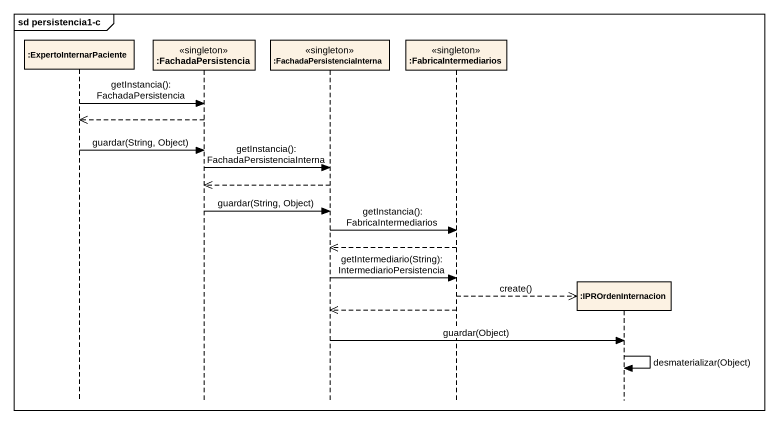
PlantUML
@startuml
mainframe sd persistencia1-c
hide footbox
participant ":ExpertoInternarPaciente" as ExpertoInternarPaciente
participant ":FachadaPersistencia" as FachadaPersistencia <<singleton>>
participant ":FachadaPersistenciaInterna" as FachadaPersistenciaInterna <<singleton>>
participant ":FabricaIntermediarios" as FabricaIntermediarios <<singleton>>
participant ":IPROrdenInternacion" as IPROrdenInternacion

ExpertoInternarPaciente -> FachadaPersistencia : getInstancia(): FachadaPersistencia
FachadaPersistencia -->> ExpertoInternarPaciente
ExpertoInternarPaciente -> FachadaPersistencia : guardar(String, Object)
FachadaPersistencia -> FachadaPersistenciaInterna : getInstancia(): FachadaPersistenciaInterna
FachadaPersistenciaInterna -->> FachadaPersistencia
FachadaPersistencia -> FachadaPersistenciaInterna : guardar(String, Object)
FachadaPersistenciaInterna -> FabricaIntermediarios : getInstancia(): FabricaIntermediarios
FabricaIntermediarios -->> FachadaPersistenciaInterna
FachadaPersistenciaInterna -> FabricaIntermediarios : getIntermediario(String): IntermediarioPersistencia
FabricaIntermediarios -->> IPROrdenInternacion ** : create()
FabricaIntermediarios -->> FachadaPersistenciaInterna
FachadaPersistenciaInterna -> IPROrdenInternacion : guardar(Object)
IPROrdenInternacion -> IPROrdenInternacion : desmaterializar(Object)
@enduml
